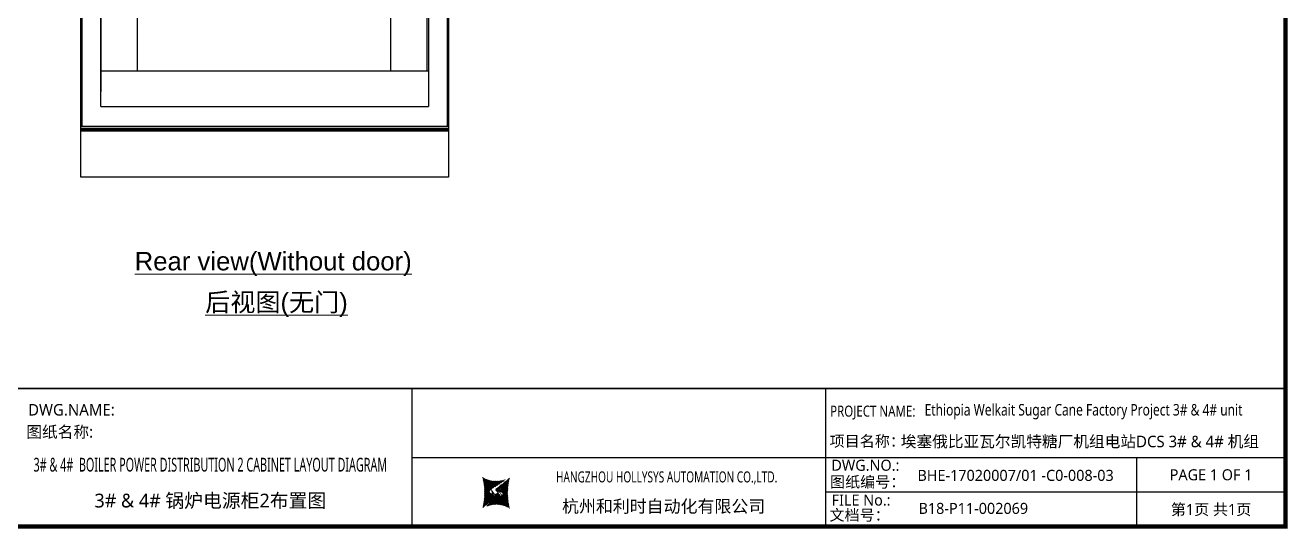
# Model space of a CAD drawing. Extents: x 81437 to 204847, y -54769 to -29444.
# Drawn here: x 92763 to 95508, y -45860 to -44766 of the extents above; entities that cross this region are included whole.
import ezdxf
from ezdxf.enums import TextEntityAlignment as Align
from ezdxf.lldxf.tags import DXFTag

# ---------------------------------------------------------------- set-up
doc = ezdxf.new("R2010")
doc.units = 0
doc.header["$LTSCALE"] = 100
doc.header["$MEASUREMENT"] = 0
for name, color, linetype in [('CABINET', 7, 'Continuous'), ('t', 1, 'Continuous'), ('TEXT', 7, 'Continuous'), ('标准图框及表格', 7, 'Continuous')]:
    doc.layers.add(name, color=color, linetype=linetype)
doc.styles.add('HZ', font='arial.ttf', dxfattribs={"width": 0.7})
doc.styles.get("Standard").update_dxf_attribs({"font": ''})
doc.styles.add('微软雅黑', font='')
doc.styles.get('Standard').set_extended_font_data('SimSun')
doc.styles.get('微软雅黑').set_extended_font_data('Microsoft YaHei')
tags = doc.linetypes.add('CENTER', pattern=[2, 1.25, -0.25, 0.25, -0.25]).pattern_tags.tags
tags[10:11] = [DXFTag(74, 4), DXFTag(75, 0), DXFTag(340, '0'), DXFTag(46, 1.0), DXFTag(50, 0.0), DXFTag(44, 0.0), DXFTag(45, 0.0)]
tags[8:9] = [DXFTag(74, 4), DXFTag(75, 0), DXFTag(340, '0'), DXFTag(46, 1.0), DXFTag(50, 0.0), DXFTag(44, 0.0), DXFTag(45, 0.0)]
tags[6:7] = [DXFTag(74, 4), DXFTag(75, 0), DXFTag(340, '0'), DXFTag(46, 1.0), DXFTag(50, 0.0), DXFTag(44, 0.0), DXFTag(45, 0.0)]
tags[4:5] = [DXFTag(74, 4), DXFTag(75, 0), DXFTag(340, '0'), DXFTag(46, 1.0), DXFTag(50, 0.0), DXFTag(44, 0.0), DXFTag(45, 0.0)]
tags = doc.linetypes.add('HIDDEN', pattern=[0.375, 0.25, -0.125]).pattern_tags.tags
tags[6:7] = [DXFTag(74, 4), DXFTag(75, 0), DXFTag(340, '0'), DXFTag(46, 1.0), DXFTag(50, 0.0), DXFTag(44, 0.0), DXFTag(45, 0.0)]
tags[4:5] = [DXFTag(74, 4), DXFTag(75, 0), DXFTag(340, '0'), DXFTag(46, 1.0), DXFTag(50, 0.0), DXFTag(44, 0.0), DXFTag(45, 0.0)]
pattern_1 = [(45, (-6.162819773475348, -58.86246267448996), (-0.736262898216564, 0.7362628982165641), [])]

# ---------------------------------------------------------------- blocks, each defined once
blk = doc.blocks.new('图框')
at = {"layer": '标准图框及表格'}
h = blk.add_hatch(dxfattribs=at)
h.set_pattern_fill('ANSI31', color=5, scale=8.329863809039892, style=0)
h.set_pattern_definition(pattern_1)
edge = h.paths.add_edge_path()
edge.add_arc((2393.094436262916, -3057.016314091056), 55.18534773488954, 238.1092081981581, 291.6531626184834)
edge.add_line((2413.457117633552, -3108.307481089123), (2382.362679957259, -3129.105284474292))
edge.add_arc((2232.744557938924, -3137.191253253037), 135.3602868968974, 346.3915348661821, 374.2500326978034)
edge.add_line((2364.304773850054, -3169.039594784347), (2391.343418124445, -3146.7148906974))
edge.add_line((2385.17637942767, -3139.143911424919), (2389.981166822123, -3139.761302572286))
edge.add_spline(control_points=[(2391.307199095063, -3146.750097628447), (2392.196661605914, -3145.885543305817), (2393.808172678844, -3144.319160410171), (2393.706362376579, -3140.114756849009), (2391.263680388605, -3139.875266105763), (2389.959101290711, -3139.747359722689)], knot_values=[0, 0, 0, 0, 6.844331067525468, 12.40042740766005, 18.76924275352248, 18.76924275352248, 18.76924275352248, 18.76924275352248], weights=[1, 1, 1, 1, 1, 1], degree=3, periodic=0)
edge.add_spline(control_points=[(2382.352543285211, -3129.127895979397), (2381.626555155563, -3129.73152025812), (2380.315378592357, -3130.821700626719), (2379.381276507607, -3132.24510027398), (2378.964379386169, -3132.880374753903)], knot_values=[0, 0, 0, 0, 5.253673658024614, 9.488438564008057, 9.488438564008057, 9.488438564008057, 9.488438564008057], weights=[1, 1, 1, 1, 1], degree=3, periodic=0)
edge.add_spline(control_points=[(2380.109845815059, -3131.144179531064), (2379.558651433159, -3131.767985770505), (2378.469607692277, -3133.249177120419), (2378.75000888206, -3136.59141356358), (2381.696031569307, -3138.758015293683), (2384.022624161043, -3139.007997601494), (2385.15175362843, -3139.129317677358)], knot_values=[10.66597461496156, 10.66597461496156, 10.66597461496156, 10.66597461496156, 18.97770399508879, 28.89455822145742, 41.119553648298, 52.64692538081317, 52.64692538081317, 52.64692538081317, 52.64692538081317], weights=[1, 1, 1, 1, 1, 1, 1], degree=3, periodic=0)
h = blk.add_hatch(dxfattribs=at)
h.set_pattern_fill('ANSI31', color=3, scale=8.329863809039892, style=0)
h.set_pattern_definition(pattern_1)
edge = h.paths.add_edge_path()
edge.add_line((2396.306912351669, -3134.638821765021), (2401.543221691929, -3135.303048767099))
edge.add_spline(control_points=[(2394.881673431148, -3127.632408877759), (2393.992210920092, -3128.496963200258), (2392.380699847337, -3130.063346096064), (2392.482510149457, -3134.26774965708), (2394.925192137576, -3134.507240400384), (2396.229771235499, -3134.635146783385)], knot_values=[0, 0, 0, 0, 6.844331067526932, 12.40042740766158, 18.76924275352342, 18.76924275352342, 18.76924275352342, 18.76924275352342], weights=[1, 1, 1, 1, 1, 1], degree=3, periodic=0)
edge.add_line((2421.884098676157, -3105.342911721815), (2394.845454401773, -3127.667615808762))
edge.add_spline(control_points=[(2406.462349776273, -3142.781070641064), (2406.85282482484, -3142.285248106444), (2407.700959278394, -3140.915136680455), (2407.438863643569, -3137.791092942495), (2404.4928409567, -3135.624491212552), (2402.166248364556, -3135.374508904741), (2401.037118897577, -3135.253188828716)], knot_values=[12.65408913243743, 12.65408913243743, 12.65408913243743, 12.65408913243743, 18.97770399508879, 28.89455822145742, 41.119553648298, 52.64692538081317, 52.64692538081317, 52.64692538081317, 52.64692538081317], weights=[1, 1, 1, 1, 1, 1, 1], degree=3, periodic=0)
edge.add_line((2405.463463917236, -3143.838156073773), (2406.618423075823, -3142.594514654259))
edge.add_line((2403.858524028219, -3145.261600863971), (2405.463463917236, -3143.838156073904))
edge.add_line((2372.73175489228, -3166.075025417009), (2403.826192568573, -3145.277222031841))
edge.add_arc((2393.094436262916, -3217.366192415033), 55.18534773488965, 58.10920819815809, 111.6531626184834)
edge.add_arc((2553.444314586908, -3137.191253253037), 135.360286896897, 166.3915348661823, 194.2500326978024)
at = {"color": 7}
for p, q in [((2209.47921527367, -2910.443887418679), (2209.47921527367, -3210.443887418679)), ((3109.47921527367, -2910.443887418679), (3109.47921527367, -3210.443887418679)), ((2209.47921527367, -3060.443887418679), (3109.47921527367, -3060.443887418679)), ((3109.47921527367, -3060.443887418679), (4109.47921527367, -3060.443887418679)), ((3785.62275226965, -3060.443887418679), (3785.62275226965, -3210.443887418679)), ((4109.47921527367, -3135.443887418679), (3109.47921527367, -3135.443887418679))]:
    blk.add_line(p, q, dxfattribs=at)
at = {"color": 7, "const_width": 3}
blk.add_lwpolyline([(4109.47921527367, -2910.443887418679), (-6.162819773475348, -2910.443887418679)], dxfattribs=at)
at = {"layer": 't', "color": 7, "const_width": 9.61519705431492}
blk.add_lwpolyline([(4109.47921527367, -3210.443887418679), (4109.47921527367, -58.86246267448996), (-6.162819773475348, -58.86246267448996), (-6.162819773475348, -3210.443887418679)], close=True, dxfattribs=at)
at = {"color": 7, "linetype": 'CENTER', "style": '微软雅黑'}
for s, height, p in [('项目名称：', 24, (3118.237888517288, -3036.94681899895)), ('图纸编号：', 24, (3119.058468482224, -3125.527001057468)), ('杭州和利时自动化有限公司', 27, (2536.38633266712, -3179.976961063531)), ('文档号：', 24, (3117.869572934458, -3197.591179766443))]:
    blk.add_text(s, height=height, dxfattribs=at).set_placement(p)
at = {"color": 7, "style": '微软雅黑', "flags": 8}
for tag, p, height in [('DWG.NAME:', (1375.473639447489, -2969.2419877869), 25), ('DWG.NO.:', (3122.023352488108, -3089.264933317976), 24), ('图纸编号', (3309.199899152482, -3111.267140832559), 24), ('FILENO.:', (3122.509725826509, -3164.966587124836), 24), ('文档号', (3311.563545755656, -3182.994948628203), 24)]:
    blk.add_attdef(tag, p, '', height=height, dxfattribs=at)
at = {"color": 7, "style": '微软雅黑', "width": 0.8, "flags": 8}
for tag, p, height in [('PROJECTNAME:', (3119.317365890063, -2971.670387076527), 24), ('PROJECT_NAME', (3324.743137664682, -2969.191656158461), 25)]:
    blk.add_attdef(tag, p, '', height=height, dxfattribs=at)
at = {"color": 7, "style": '微软雅黑', "flags": 8}
for tag, p in [('图纸名称:', (1371.649552043295, -3024.785799731683)), ('项目名称', (3272.897224152879, -3045.626842364768))]:
    blk.add_attdef(tag, text='', height=25, dxfattribs=at).set_placement(p, align=Align.BOTTOM_LEFT)
for tag, height, p in [('设计时间', 23, (207.7030023673433, -3033.744016823508)), ('刘仁', 23, (692.0254873090671, -3061.050838701933)), ('王姝芬', 23, (879.6254712981536, -3061.050838701933)), ('侯方', 23, (1063.567935676903, -3061.050838701933)), ('李丹丹', 23, (1243.852880445316, -3061.050838701933)), ('PAGEXOFX', 24, (3947.55098377166, -3097.943887418679)), ('REV.', 24, (53.21983990701119, -3121.911417548025)), ('DATE', 24, (202.7449719716897, -3121.911417548025)), ('DESCRIPTION', 24, (445.5564698352027, -3121.911417548025)), ('PREPARED', 24, (692.0254873090671, -3121.911417548025)), ('CHECKED', 24, (879.625471298139, -3121.911417548025)), ('SIGNED', 24, (1063.567935676889, -3121.911417548025)), ('APPROVED', 24, (1243.852880445316, -3121.911417548025)), ('图纸名称', 30, (1771.737284051596, -3153.557526718527)), ('第几页共几页', 24, (3947.55098377166, -3172.943887418679))]:
    blk.add_attdef(tag, text='', height=height, dxfattribs=at).set_placement(p, align=Align.MIDDLE)
for tag, height, width, p in [('RENLIU', 24, 0.7, (692.0254873090671, -3009.243060483925)), ('SHUFENWANG', 24, 0.7, (879.6254712981536, -3009.243060483925)), ('FANGHOU', 24, 0.7, (1063.567935676903, -3009.243060483925)), ('DANDANLI', 24, 0.7, (1243.852880445316, -3009.243060483925)), ('#10STATIONONTROLCABINETCOVER', 30, 0.6, (1771.737284051596, -3076.044837234568)), ('HANGZHOUHOLLYSYSAUTOMATIONCO.,LTD.', 24, 0.7, (2763.919484516009, -3104.577265918681))]:
    blk.add_attdef(tag, text='', height=height, dxfattribs=dict(at, width=width)).set_placement(p, align=Align.MIDDLE)
at = {"color": 7, "flags": 8}
blk.add_attdef('A', text='', height=23, dxfattribs=at).set_placement((53.73638948711596, -3033.744016823508), align=Align.MIDDLE)
at = {"layer": '标准图框及表格', "color": 5, "style": 'HZ'}
for s, p in [('pgqh', (2367.722055843864, -3118.539690870716)), ('hollilas', (2367.889081852576, -3144.830947292762))]:
    blk.add_text(s, height=5.205656721233694, dxfattribs=at).set_placement(p)
at = {"layer": '标准图框及表格', "color": 3, "style": 'HZ'}
for s, height, p in [('auto', 8.676094535389492, (2394.744307490306, -3133.062499086471)), ('hollysys', 4.338047267694746, (2396.375285240625, -3158.593924068552))]:
    blk.add_text(s, height=height, dxfattribs=at).set_placement(p)

msp = doc.modelspace()

# ---------------------------------------------------------------- linework, layer by layer
at = {"color": 7}
for p, q in [((92883.61355287951, -45095.57330671086), (92883.61355287951, -42985.57333960148)), ((92883.61355287951, -45095.57330671086), (92883.61355287951, -42985.57333960148)), ((93683.61354350447, -42985.57333960148), (93683.61354350447, -45095.57330671086)), ((93683.61354350447, -42985.57333960148), (93683.61354350447, -45095.57330671086)), ((92927.11355287951, -44942.07330835147), (92927.11355287951, -43029.07333960148)), ((92927.11355287951, -43109.57333960148), (92927.11355287951, -44909.87553674308)), ((93640.11354350447, -43107.07330671086), (93640.11354350447, -44942.07330835147)), ((92927.11355287951, -44864.5733022353), (93640.11354350447, -44864.5733022353)), ((93683.61354350447, -44985.57330671086), (92883.61355287951, -44985.57330671086)), ((92885.11354819205, -44985.57330671086), (93682.11354819205, -44985.57330671086)), ((93683.61354350447, -44990.57330671086), (92883.61355287951, -44990.57330671086)), ((93683.61354350447, -44991.57330671086), (92883.61355287951, -44991.57330671086)), ((93683.61354350447, -44992.57330671086), (92883.61355287951, -44992.57330671086)), ((93683.61354350447, -44993.57330671086), (92883.61355287951, -44993.57330671086)), ((93683.61354350447, -44994.57330671086), (92883.61355287951, -44994.57330671086)), ((93683.61354350447, -44995.57330671086), (92883.61355287951, -44995.57330671086)), ((93683.61354350447, -45095.57330671086), (92883.61355287951, -45095.57330671086))]:
    msp.add_line(p, q, dxfattribs=at)
at = {"color": 7, "linetype": 'HIDDEN'}
for p, q in [((92886.81355287947, -44985.57330671086), (92886.81355287947, -42985.57333960148)), ((92886.81355287947, -44985.57330671086), (92886.81355287947, -42985.57333960148)), ((93680.41354350452, -42985.57333960148), (93680.41354350452, -44985.57330671086)), ((93680.41354350452, -42985.57333960148), (93680.41354350452, -44985.57330671086))]:
    msp.add_line(p, q, dxfattribs=at)
for points in [[(92927.11355287951, -44864.57330223882), (93007.11355287951, -44864.57330223862), (93007.11355287951, -43064.07333796086), (92927.11355287951, -43064.07333796086)], [(93557.11355287951, -44864.57330223786), (93637.11355287951, -44864.57330223786), (93637.11355287951, -43064.07333796086), (93557.11355287951, -43064.07333796086)]]:
    msp.add_lwpolyline(points, close=True)
at = {"layer": 'CABINET'}
msp.add_line((92927.11355287951, -44942.07330835147), (93640.11354350447, -44942.07330835147), dxfattribs=at)

# ---------------------------------------------------------------- block references
at = {"color": 1}
ref = msp.add_blockref('图框', (91393.79817467544, -42644.65426244032), dxfattribs=at)
ref.add_attrib('PROJECTNAME:', 'PROJECT NAME:', (94513.1155405655, -45616.32464951685), dxfattribs={"color": 7, "height": 24, "style": '微软雅黑', "width": 0.8000000000000002})
ref.add_attrib('FILENO.:', 'FILE No.:', (94516.30790050194, -45809.62084956516), dxfattribs={"color": 7, "height": 24, "style": '微软雅黑'})
ref.add_attrib('DWG.NO.:', 'DWG.NO.:', (94515.82152716354, -45733.9191957583), dxfattribs={"color": 7, "height": 24, "style": '微软雅黑'})
ref.add_attrib('PAGEXOFX', 'PAGE 1 OF 1', dxfattribs={"color": 7, "height": 24, "style": '微软雅黑', "flags": 8}).set_placement((95341.34915844709, -45742.598149859), align=Align.MIDDLE)
ref.add_attrib('PROJECT_NAME', 'Ethiopia Welkait Sugar Cane Factory Project 3# & 4# unit', (94718.54131234012, -45613.84591859878), dxfattribs={"color": 7, "height": 25, "style": '微软雅黑', "width": 0.8})
ref.add_attrib('项目名称', '埃塞俄比亚瓦尔凯特糖厂机组电站DCS 3# & 4# 机组', dxfattribs={"color": 7, "height": 25, "style": '微软雅黑'}).set_placement((94666.69539882832, -45690.28110480509), align=Align.BOTTOM_LEFT)
ref.add_attrib('HANGZHOUHOLLYSYSAUTOMATIONCO.,LTD.', 'HANGZHOU HOLLYSYS AUTOMATION CO.,LTD.', dxfattribs={"color": 7, "height": 24, "style": '微软雅黑', "width": 0.6999999999999998}).set_placement((94157.71765919145, -45749.23152835901), align=Align.MIDDLE)
ref.add_attrib('图纸名称:', '图纸名称:', dxfattribs={"color": 7, "height": 25, "style": '微软雅黑', "flags": 8}).set_placement((92765.44772671873, -45669.44006217201), align=Align.BOTTOM_LEFT)
ref.add_attrib('#10STATIONONTROLCABINETCOVER', '3# & 4#  BOILER POWER DISTRIBUTION 2 CABINET LAYOUT DIAGRAM', dxfattribs={"color": 7, "height": 30, "style": '微软雅黑', "width": 0.6, "flags": 8}).set_placement((93165.53545872704, -45720.69909967489), align=Align.MIDDLE)
ref.add_attrib('DWG.NAME:', 'DWG.NAME:', (92769.27181412293, -45613.89625022723), dxfattribs={"color": 7, "height": 25, "style": '微软雅黑', "flags": 8})
ref.add_attrib('图纸名称', '3# & 4# 锅炉电源柜2布置图', dxfattribs={"color": 7, "height": 30, "style": '微软雅黑', "flags": 8}).set_placement((93165.53545872704, -45798.21178915885), align=Align.MIDDLE)
ref.add_attrib('文档号', 'B18-P11-002069', (94705.3617204311, -45827.64921106853), dxfattribs={"color": 7, "height": 24, "style": '微软雅黑', "flags": 8})
ref.add_attrib('图纸编号', 'BHE-17020007/01 -C0-008-03', (94702.99807382791, -45755.92140327289), dxfattribs={"color": 7, "height": 24, "style": '微软雅黑', "flags": 8})
ref.add_attrib('第几页共几页', '第1页 共1页', dxfattribs={"color": 7, "height": 24, "style": '微软雅黑', "flags": 8}).set_placement((95341.34915844709, -45817.598149859), align=Align.MIDDLE)

# ---------------------------------------------------------------- texts
at = {"layer": 'TEXT', "color": 7, "lineweight": 0, "style": 'HZ'}
for s, p in [('%%URear view(Without door)', (93302.20264783848, -45298.40557255164)), ('%%U后视图(无门)', (93309.40729332509, -45387.46546483256))]:
    msp.add_text(s, height=40, dxfattribs=at).set_placement(p, align=Align.CENTER)

doc.saveas('drawing.dxf')
